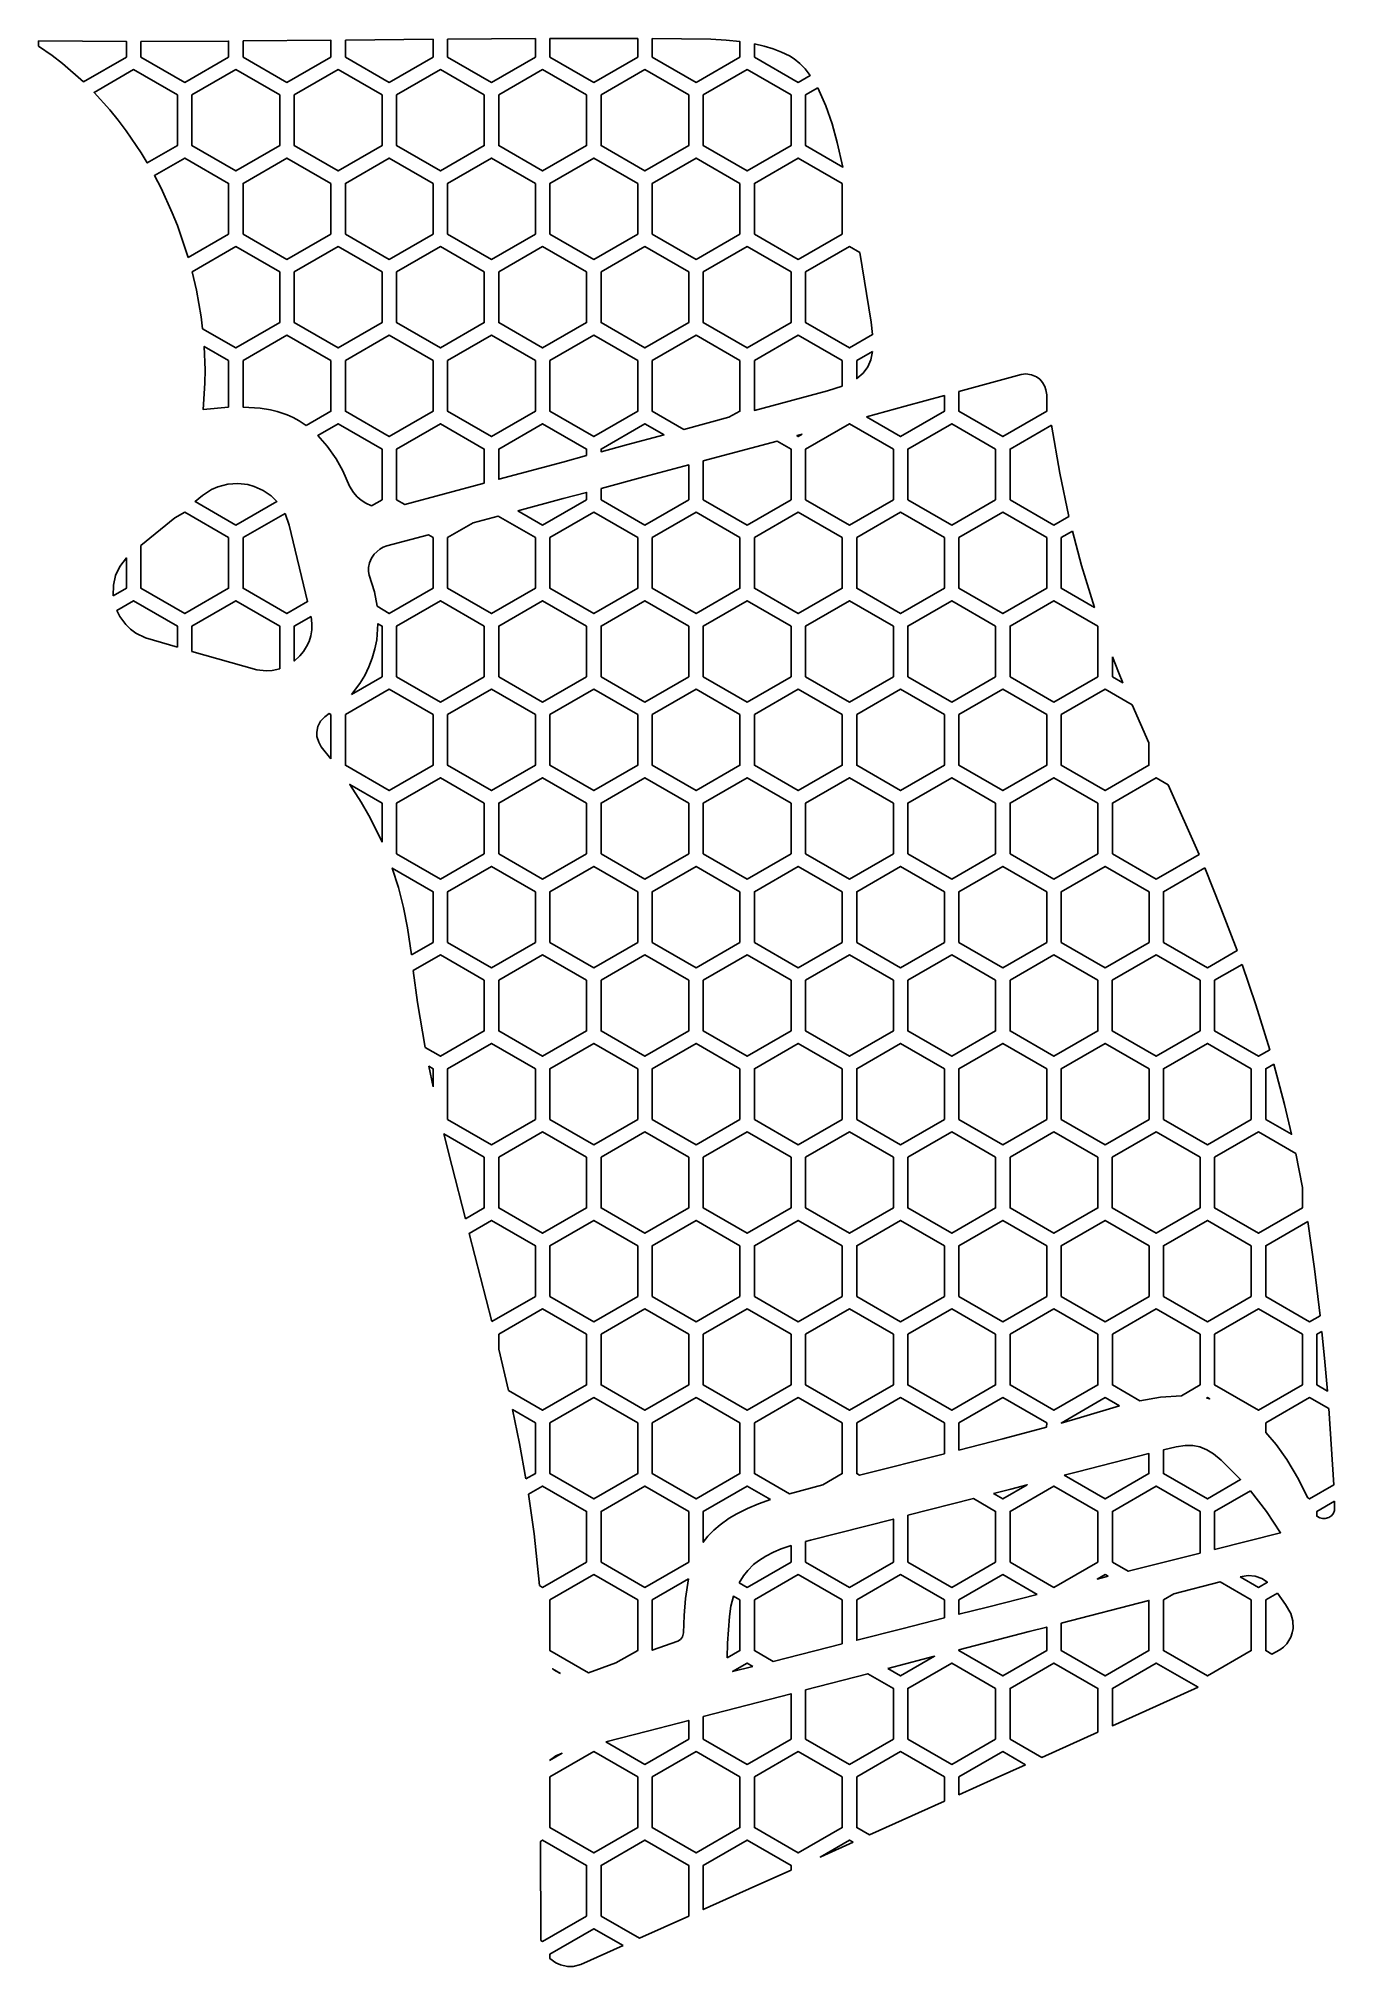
# Model space of a CAD drawing. Header units: millimetres. Extents: x 90.6 to 135.4, y -149.6 to -83.
import ezdxf

# ---------------------------------------------------------------- set-up
doc = ezdxf.new("R2010")
doc.units = ezdxf.units.MM

# ---------------------------------------------------------------- blocks, each defined once
blk = doc.blocks.new('HEX')
blk.add_lwpolyline([(1.516, 0.875), (0, 1.75), (-1.516, 0.875), (-1.516, -0.875), (0, -1.75), (1.516, -0.875)], close=True)

msp = doc.modelspace()

# ---------------------------------------------------------------- linework, layer by layer
for points in [[(92.181, -84.509), (91.461, -83.877), (91.102, -83.6), (90.632, -83.274), (90.632, -83.096), (93.664, -83.11), (93.664, -83.653), (92.181, -84.509)], [(94.164, -83.11), (97.195, -83.1), (97.195, -83.653), (95.679, -84.528), (94.164, -83.653), (94.164, -83.11)], [(97.695, -83.097), (100.726, -83.072), (100.726, -83.653), (99.21, -84.528), (97.695, -83.653), (97.695, -83.097)], [(101.226, -83.067), (104.257, -83.04), (104.257, -83.653), (102.741, -84.528), (101.226, -83.653), (101.226, -83.067)], [(104.757, -83.036), (107.788, -83.017), (107.788, -83.653), (106.272, -84.528), (104.757, -83.653), (104.757, -83.036)], [(108.288, -83.015), (111.319, -83.014), (111.319, -83.653), (109.803, -84.528), (108.288, -83.653), (108.288, -83.015)], [(111.819, -83.017), (113.842, -83.038), (114.376, -83.068), (114.85, -83.117), (114.85, -83.653), (113.335, -84.528), (111.819, -83.653), (111.819, -83.017)], [(115.35, -83.198), (115.688, -83.276), (115.997, -83.369), (116.288, -83.481), (116.556, -83.616), (116.721, -83.719), (116.92, -83.877), (117.104, -84.065), (117.28, -84.288), (116.866, -84.528), (115.35, -83.653), (115.35, -83.198)], [(94.177, -86.966), (93.657, -86.198), (93.379, -85.83), (93.088, -85.473), (92.547, -84.874), (93.914, -84.086), (95.429, -84.961), (95.429, -86.711), (94.387, -87.312), (94.177, -86.966)], [(117.54, -84.716), (117.82, -85.341), (118.03, -85.959), (118.208, -86.607), (118.404, -87.454), (117.116, -86.711), (117.116, -84.961), (117.54, -84.716)], [(95.796, -90.576), (95.424, -89.468), (95.25, -89.034), (94.86, -88.184), (94.633, -87.748), (95.679, -87.144), (97.195, -88.019), (97.195, -89.769), (95.796, -90.576)], [(96.244, -92.624), (96.083, -91.708), (95.934, -91.074), (97.445, -90.202), (98.96, -91.077), (98.96, -92.827), (97.445, -93.702), (96.296, -93.038), (96.244, -92.624)], [(118.99, -90.409), (119.386, -92.813), (119.432, -93.239), (118.631, -93.702), (117.116, -92.827), (117.116, -91.077), (118.631, -90.202), (118.99, -90.409)], [(97.195, -95.748), (96.315, -95.825), (96.375, -94.919), (96.381, -94.462), (96.35, -93.647), (97.195, -94.135), (97.195, -95.748)], [(99.873, -96.377), (99.635, -96.217), (99.427, -96.106), (99.211, -96.013), (98.873, -95.9), (98.64, -95.844), (98.282, -95.784), (97.695, -95.742), (97.695, -94.135), (99.21, -93.26), (100.726, -94.135), (100.726, -95.885), (99.873, -96.377)], [(114.471, -96.095), (112.911, -96.515), (111.819, -95.885), (111.819, -94.135), (113.335, -93.26), (114.85, -94.135), (114.85, -95.885), (114.471, -96.095)], [(118.381, -95.022), (117.871, -95.188), (115.35, -95.857), (115.35, -94.135), (116.866, -93.26), (118.381, -94.135), (118.381, -95.022)], [(119.427, -93.82), (119.37, -94.108), (119.269, -94.35), (119.099, -94.577), (118.881, -94.762), (118.881, -94.135), (119.427, -93.82)], [(122.412, -95.209), (124.562, -94.619), (124.723, -94.601), (124.913, -94.625), (125.085, -94.696), (125.203, -94.784), (125.302, -94.897), (125.377, -95.032), (125.415, -95.147), (125.443, -95.315), (125.443, -95.885), (123.928, -96.76), (122.412, -95.885), (122.412, -95.209)], [(119.219, -96.08), (120.55, -95.717), (121.912, -95.345), (121.912, -95.885), (120.397, -96.76), (119.219, -96.08)], [(102.125, -99.154), (101.934, -99.066), (101.775, -98.964), (101.631, -98.84), (101.504, -98.697), (101.366, -98.478), (101.134, -97.942), (100.903, -97.528), (100.595, -97.093), (100.269, -96.726), (100.976, -96.318), (102.491, -97.193), (102.491, -98.943), (102.125, -99.154)], [(106.022, -98.373), (103.284, -99.112), (102.991, -98.943), (102.991, -97.193), (104.507, -96.318), (106.022, -97.193), (106.022, -98.373)], [(109.553, -97.421), (108.729, -97.643), (106.522, -98.238), (106.522, -97.193), (108.038, -96.318), (109.553, -97.193), (109.553, -97.421)], [(112.23, -96.699), (110.937, -97.048), (110.053, -97.286), (110.053, -97.193), (111.569, -96.318), (112.23, -96.699)], [(125.603, -96.37), (125.892, -98.021), (126.208, -99.52), (125.693, -99.818), (124.178, -98.943), (124.178, -97.193), (125.603, -96.37)], [(113.585, -97.605), (116.136, -96.916), (116.616, -97.193), (116.616, -98.943), (115.1, -99.818), (113.585, -98.943), (113.585, -97.605)], [(117, -96.682), (116.866, -96.76), (116.817, -96.731), (117, -96.682)], [(110.053, -98.555), (111.533, -98.157), (113.085, -97.739), (113.085, -98.943), (111.569, -99.818), (110.053, -98.943), (110.053, -98.555)], [(96.607, -98.596), (96.827, -98.497), (97.167, -98.407), (97.512, -98.384), (97.852, -98.423), (98.072, -98.483), (98.384, -98.622), (98.667, -98.815), (98.86, -99), (97.445, -99.818), (96.038, -99.005), (96.293, -98.798), (96.607, -98.596)], [(107.186, -99.326), (108.748, -98.907), (109.553, -98.69), (109.553, -98.943), (108.038, -99.818), (107.186, -99.326)], [(94.164, -100.526), (95.339, -99.572), (95.679, -99.376), (97.195, -100.251), (97.195, -102.001), (95.679, -102.876), (94.164, -102.001), (94.164, -100.526)], [(99.142, -99.415), (99.289, -99.818), (99.922, -102.464), (99.21, -102.876), (97.695, -102.001), (97.695, -100.251), (99.142, -99.415)], [(105.637, -99.743), (106.504, -99.509), (107.788, -100.251), (107.788, -102.001), (106.272, -102.876), (104.757, -102.001), (104.757, -100.251), (105.637, -99.743)], [(102.319, -102.623), (102.227, -102.126), (102.049, -101.549), (102.028, -101.418), (102.029, -101.289), (102.062, -101.121), (102.127, -100.964), (102.223, -100.823), (102.418, -100.651), (102.534, -100.588), (102.662, -100.542), (104.095, -100.157), (104.257, -100.251), (104.257, -102.001), (102.741, -102.876), (102.319, -102.623)], [(126.329, -100.028), (126.642, -101.212), (127.09, -102.663), (125.943, -102.001), (125.943, -100.251), (126.329, -100.028)], [(93.213, -102.26), (93.219, -101.899), (93.294, -101.567), (93.438, -101.252), (93.664, -100.952), (93.664, -102.001), (93.213, -102.26)], [(95.429, -104.038), (94.326, -103.719), (93.996, -103.558), (93.806, -103.418), (93.641, -103.257), (93.441, -102.982), (93.336, -102.767), (93.914, -102.434), (95.429, -103.309), (95.429, -104.038)], [(98.96, -104.782), (98.701, -104.839), (98.494, -104.852), (98.174, -104.817), (95.929, -104.181), (95.929, -103.309), (97.445, -102.434), (98.96, -103.309), (98.96, -104.782)], [(100.042, -102.973), (100.072, -103.232), (100.065, -103.442), (100.03, -103.644), (99.97, -103.837), (99.886, -104.018), (99.781, -104.187), (99.656, -104.341), (99.46, -104.52), (99.46, -103.309), (100.042, -102.973)], [(101.438, -105.667), (101.725, -105.294), (101.895, -105.013), (102.038, -104.719), (102.154, -104.414), (102.244, -104.1), (102.307, -103.779), (102.352, -103.228), (102.491, -103.309), (102.491, -105.059), (101.438, -105.667)], [(127.709, -104.371), (127.918, -104.9), (128.068, -105.266), (127.709, -105.059), (127.709, -104.371)], [(128.391, -106.03), (128.974, -107.343), (128.974, -108.117), (127.459, -108.992), (125.943, -108.117), (125.943, -106.367), (127.459, -105.492), (128.391, -106.03)], [(100.726, -107.891), (100.394, -107.475), (100.304, -107.324), (100.244, -107.128), (100.236, -106.969), (100.275, -106.776), (100.367, -106.597), (100.511, -106.44), (100.664, -106.331), (100.726, -106.367), (100.726, -107.891)], [(102.491, -110.772), (102.27, -110.303), (102.032, -109.849), (101.768, -109.392), (101.375, -108.78), (102.491, -109.425), (102.491, -110.772)], [(129.64, -108.79), (130.702, -111.197), (129.224, -112.05), (127.709, -111.175), (127.709, -109.425), (129.224, -108.55), (129.64, -108.79)], [(103.509, -114.665), (103.373, -113.728), (103.233, -113.028), (103.059, -112.339), (102.847, -111.669), (104.257, -112.483), (104.257, -114.233), (103.509, -114.665)], [(130.897, -111.661), (131.459, -113.049), (132.015, -114.516), (130.99, -115.108), (129.474, -114.233), (129.474, -112.483), (130.897, -111.661)], [(103.98, -117.862), (103.716, -116.314), (103.571, -115.206), (104.507, -114.666), (106.022, -115.541), (106.022, -117.291), (104.507, -118.166), (103.98, -117.862)], [(132.187, -114.994), (132.665, -116.395), (133.143, -117.942), (132.756, -118.166), (131.24, -117.291), (131.24, -115.541), (132.187, -114.994)], [(104.257, -119.224), (104.108, -118.513), (104.257, -118.599), (104.257, -119.224)], [(133.285, -118.437), (133.655, -119.832), (133.899, -120.864), (133.006, -120.349), (133.006, -118.599), (133.285, -118.437)], [(105.371, -123.783), (104.897, -121.938), (104.63, -120.853), (106.022, -121.657), (106.022, -123.407), (105.371, -123.783)], [(134.042, -121.524), (134.271, -122.701), (134.271, -123.407), (132.756, -124.282), (131.24, -123.407), (131.24, -121.657), (132.756, -120.782), (134.042, -121.524)], [(106.287, -127.331), (105.502, -124.285), (106.272, -123.84), (107.788, -124.715), (107.788, -126.465), (106.287, -127.331)], [(134.463, -123.873), (134.692, -125.514), (134.884, -127.13), (134.521, -127.34), (133.006, -126.465), (133.006, -124.715), (134.463, -123.873)], [(106.854, -129.714), (106.522, -128.288), (106.522, -127.773), (108.038, -126.898), (109.553, -127.773), (109.553, -129.523), (108.038, -130.398), (106.854, -129.714)], [(130.093, -129.896), (129.377, -129.944), (128.657, -130.07), (127.709, -129.523), (127.709, -127.773), (129.224, -126.898), (130.74, -127.773), (130.74, -129.523), (130.093, -129.896)], [(134.941, -127.674), (135.044, -128.72), (135.133, -129.732), (134.771, -129.523), (134.771, -127.773), (134.941, -127.674)], [(107.459, -132.77), (107.238, -131.546), (106.998, -130.375), (107.788, -130.831), (107.788, -132.581), (107.459, -132.77)], [(117.709, -132.969), (116.561, -133.28), (115.35, -132.581), (115.35, -130.831), (116.866, -129.956), (118.381, -130.831), (118.381, -132.581), (117.709, -132.969)], [(121.912, -131.9), (118.98, -132.638), (118.881, -132.581), (118.881, -130.831), (120.397, -129.956), (121.912, -130.831), (121.912, -131.9)], [(125.44, -130.979), (123.924, -131.386), (122.412, -131.774), (122.412, -130.831), (123.928, -129.956), (125.443, -130.831), (125.44, -130.979)], [(127.957, -130.243), (126.607, -130.643), (125.943, -130.837), (127.459, -129.956), (127.957, -130.243)], [(130.954, -129.977), (130.99, -129.956), (131.072, -130.003), (130.954, -129.977)], [(135.182, -130.337), (135.351, -132.977), (134.521, -133.456), (134.448, -133.413), (134.135, -132.781), (133.731, -132.094), (133.362, -131.578), (133.006, -131.166), (133.006, -130.831), (134.521, -129.956), (135.182, -130.337)], [(131.465, -132.12), (132.139, -132.792), (130.99, -133.456), (129.474, -132.581), (129.474, -131.766), (129.913, -131.66), (130.219, -131.614), (130.491, -131.614), (130.725, -131.658), (130.972, -131.76), (131.201, -131.904), (131.465, -132.12)], [(126.05, -132.642), (126.504, -132.526), (128.974, -131.894), (128.974, -132.581), (127.459, -133.456), (126.05, -132.642)], [(107.93, -136.451), (107.743, -134.66), (107.546, -133.298), (108.038, -133.014), (109.553, -133.889), (109.553, -135.639), (108.038, -136.514), (107.93, -136.451)], [(115.908, -133.48), (115.494, -133.629), (115.108, -133.792), (114.742, -133.976), (114.483, -134.128), (114.163, -134.354), (113.944, -134.542), (113.746, -134.747), (113.585, -134.954), (113.585, -133.889), (115.1, -133.014), (115.908, -133.48)], [(123.603, -133.268), (124.2, -133.116), (124.769, -132.97), (123.928, -133.456), (123.603, -133.268)], [(130.74, -135.327), (128.258, -135.956), (127.709, -135.639), (127.709, -133.889), (129.224, -133.014), (130.74, -133.889), (130.74, -135.327)], [(132.476, -133.175), (133.035, -133.896), (133.515, -134.629), (131.24, -135.201), (131.24, -133.889), (132.476, -133.175)], [(120.647, -134.025), (122.911, -133.446), (123.678, -133.889), (123.678, -135.639), (122.162, -136.514), (120.647, -135.639), (120.647, -134.025)], [(135.377, -133.539), (135.376, -133.858), (135.34, -133.952), (135.282, -134.028), (135.181, -134.1), (135.062, -134.136), (134.969, -134.138), (134.878, -134.117), (134.771, -134.056), (134.771, -133.889), (135.377, -133.539)], [(117.116, -134.93), (117.287, -134.885), (120.147, -134.153), (120.147, -135.639), (118.631, -136.514), (117.116, -135.639), (117.116, -134.93)], [(114.824, -136.354), (114.973, -136.114), (115.122, -135.926), (115.323, -135.728), (115.495, -135.592), (115.741, -135.434), (116.004, -135.3), (116.279, -135.185), (116.616, -135.071), (116.616, -135.639), (115.1, -136.514), (114.824, -136.354)], [(110.568, -139.126), (109.616, -139.464), (108.288, -138.697), (108.288, -136.947), (109.803, -136.072), (111.319, -136.947), (111.319, -138.697), (110.568, -139.126)], [(113.075, -136.222), (112.969, -136.901), (112.922, -137.482), (112.9, -138.088), (112.861, -138.224), (112.794, -138.312), (112.701, -138.374), (111.819, -138.684), (111.819, -136.947), (113.075, -136.222)], [(118.381, -138.468), (115.997, -139.07), (115.35, -138.697), (115.35, -136.947), (116.866, -136.072), (118.381, -136.947), (118.381, -138.468)], [(121.912, -137.571), (120.444, -137.944), (118.881, -138.341), (118.881, -136.947), (120.397, -136.072), (121.912, -136.947), (121.912, -137.571)], [(125.112, -136.756), (123.399, -137.192), (122.412, -137.444), (122.412, -136.947), (123.928, -136.072), (125.112, -136.756)], [(127.563, -136.132), (127.19, -136.227), (127.459, -136.072), (127.563, -136.132)], [(129.83, -136.741), (131.428, -136.325), (132.506, -136.947), (132.506, -138.697), (130.99, -139.572), (129.474, -138.697), (129.474, -136.947), (129.83, -136.741)], [(132.117, -136.145), (132.395, -136.103), (132.638, -136.127), (132.867, -136.209), (133.063, -136.336), (132.756, -136.514), (132.117, -136.145)], [(114.413, -138.949), (114.418, -138.443), (114.484, -137.525), (114.537, -137.165), (114.627, -136.818), (114.85, -136.947), (114.85, -138.697), (114.413, -138.949)], [(125.943, -137.755), (128.974, -136.964), (128.974, -138.697), (127.459, -139.572), (125.943, -138.697), (125.943, -137.755)], [(133.406, -136.716), (133.687, -137.101), (133.87, -137.417), (133.944, -137.675), (133.948, -137.937), (133.919, -138.09), (133.867, -138.237), (133.732, -138.46), (133.624, -138.577), (133.497, -138.676), (133.216, -138.818), (133.006, -138.697), (133.006, -136.947), (133.406, -136.716)], [(122.412, -138.675), (124.832, -138.044), (125.443, -137.885), (125.443, -138.697), (123.928, -139.572), (122.412, -138.697), (122.412, -138.675)], [(115.3, -139.245), (114.593, -139.422), (115.1, -139.13), (115.3, -139.245)], [(119.954, -139.316), (121.173, -138.998), (121.569, -138.895), (120.397, -139.572), (119.954, -139.316)], [(127.209, -141.519), (125.275, -142.388), (124.178, -141.755), (124.178, -140.005), (125.693, -139.13), (127.209, -140.005), (127.209, -141.519)], [(130.668, -139.963), (128.863, -140.775), (127.709, -141.294), (127.709, -140.005), (129.224, -139.13), (130.668, -139.963)], [(108.651, -139.484), (108.482, -139.399), (108.378, -139.326), (108.651, -139.484)], [(117.116, -140.056), (119.265, -139.496), (120.147, -140.005), (120.147, -141.755), (118.631, -142.63), (117.116, -141.755), (117.116, -140.056)], [(113.585, -140.976), (116.616, -140.186), (116.616, -141.755), (115.1, -142.63), (113.585, -141.755), (113.585, -140.976)], [(110.223, -141.853), (111.66, -141.478), (113.085, -141.107), (113.085, -141.755), (111.569, -142.63), (110.223, -141.853)], [(108.277, -142.492), (108.49, -142.333), (108.708, -142.243), (108.277, -142.492)], [(121.912, -143.9), (119.319, -145.066), (118.881, -144.813), (118.881, -143.063), (120.397, -142.188), (121.912, -143.063), (121.912, -143.9)], [(124.713, -142.641), (123.627, -143.129), (122.412, -143.675), (122.412, -143.063), (123.928, -142.188), (124.713, -142.641)], [(107.971, -148.707), (107.964, -145.288), (108.038, -145.246), (109.553, -146.121), (109.553, -147.871), (108.038, -148.746), (107.971, -148.707)], [(113.085, -147.869), (111.378, -148.636), (110.053, -147.871), (110.053, -146.121), (111.569, -145.246), (113.085, -146.121), (113.085, -147.869)], [(116.616, -146.281), (115.399, -146.828), (113.585, -147.644), (113.585, -146.121), (115.1, -145.246), (116.616, -146.121), (116.616, -146.281)], [(118.757, -145.318), (117.643, -145.819), (117.62, -145.83), (118.631, -145.246), (118.757, -145.318)], [(110.816, -148.889), (109.351, -149.545), (109.093, -149.607), (108.901, -149.608), (108.657, -149.556), (108.487, -149.48), (108.288, -149.334), (108.288, -149.179), (109.803, -148.304), (110.816, -148.889)]]:
    msp.add_lwpolyline(points, close=True)

# ---------------------------------------------------------------- block references
for p in [(97.445, -85.836), (100.976, -85.836), (104.507, -85.836), (108.038, -85.836), (111.569, -85.836), (115.1, -85.836), (99.21, -88.894), (102.741, -88.894), (106.272, -88.894), (109.803, -88.894), (113.335, -88.894), (116.866, -88.894), (100.976, -91.952), (104.507, -91.952), (108.038, -91.952), (111.569, -91.952), (115.1, -91.952), (102.741, -95.01), (106.272, -95.01), (109.803, -95.01), (118.631, -98.068), (122.162, -98.068), (109.803, -101.126), (113.335, -101.126), (116.866, -101.126), (120.397, -101.126), (123.928, -101.126), (104.507, -104.184), (108.038, -104.184), (111.569, -104.184), (115.1, -104.184), (118.631, -104.184), (122.162, -104.184), (125.693, -104.184), (102.741, -107.242), (106.272, -107.242), (109.803, -107.242), (113.335, -107.242), (116.866, -107.242), (120.397, -107.242), (123.928, -107.242), (104.507, -110.3), (108.038, -110.3), (111.569, -110.3), (115.1, -110.3), (118.631, -110.3), (122.162, -110.3), (125.693, -110.3), (106.272, -113.358), (109.803, -113.358), (113.335, -113.358), (116.866, -113.358), (120.397, -113.358), (123.928, -113.358), (127.459, -113.358), (108.038, -116.416), (111.569, -116.416), (115.1, -116.416), (118.631, -116.416), (122.162, -116.416), (125.693, -116.416), (129.224, -116.416), (106.272, -119.474), (109.803, -119.474), (113.335, -119.474), (116.866, -119.474), (120.397, -119.474), (123.928, -119.474), (127.459, -119.474), (130.99, -119.474), (108.038, -122.532), (111.569, -122.532), (115.1, -122.532), (118.631, -122.532), (122.162, -122.532), (125.693, -122.532), (129.224, -122.532), (109.803, -125.59), (113.335, -125.59), (116.866, -125.59), (120.397, -125.59), (123.928, -125.59), (127.459, -125.59), (130.99, -125.59), (111.569, -128.648), (115.1, -128.648), (118.631, -128.648), (122.162, -128.648), (125.693, -128.648), (132.756, -128.648), (109.803, -131.706), (113.335, -131.706), (111.569, -134.764), (125.693, -134.764), (122.162, -140.88), (109.803, -143.938), (113.335, -143.938), (116.866, -143.938)]:
    msp.add_blockref('HEX', p)

doc.saveas('drawing.dxf')
